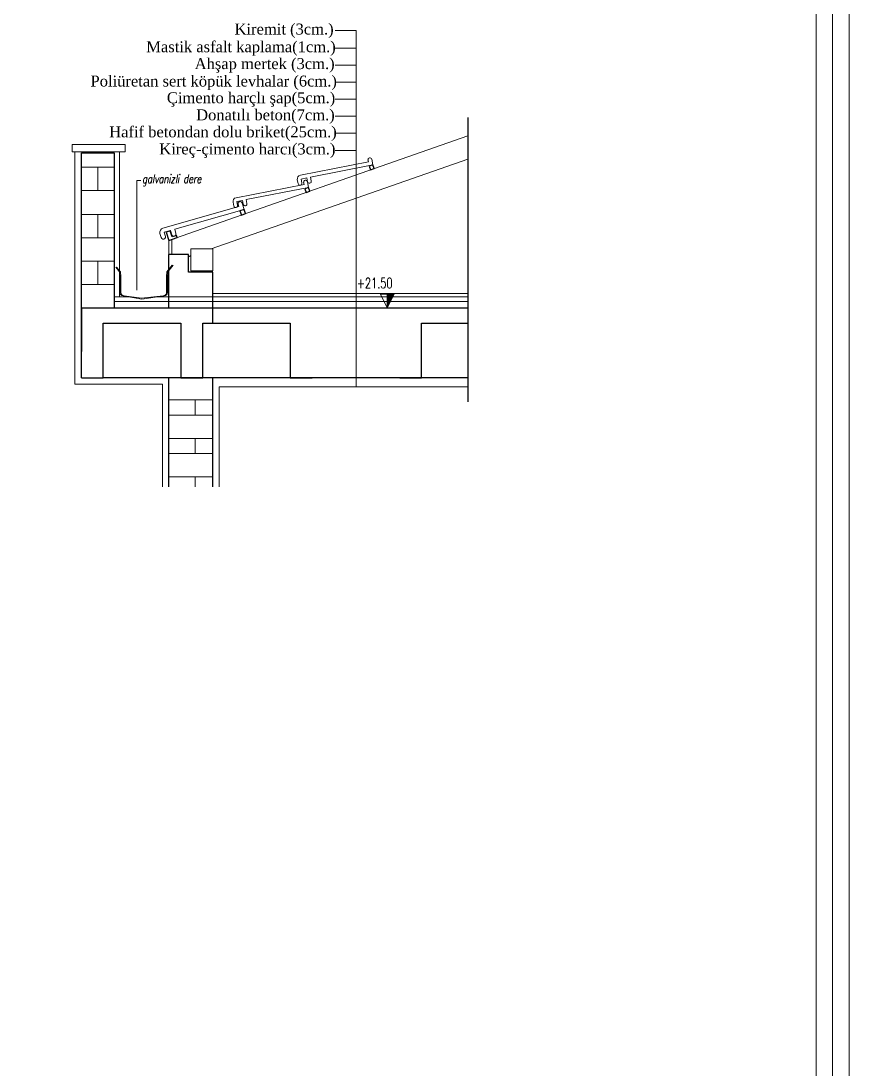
# Model space of a CAD drawing. Header units: millimetres. Extents: x -16104 to 67872, y -88009 to 12107.
# Drawn here: x 67115 to 67872, y -6768 to -5810 of the extents above; entities that cross this region are included whole.
import ezdxf
from ezdxf.enums import TextEntityAlignment as Align

# ---------------------------------------------------------------- set-up
doc = ezdxf.new("R2010")
doc.units = ezdxf.units.MM
doc.layers.get('0').update_dxf_attribs({"color": 241})
for name, color, linetype, lineweight in [('c05', 32, 'Continuous', 13), ('duvar', 123, 'Continuous', 25), ('g-tar', 252, 'Continuous', 18), ('kolon', 1, 'Continuous', 5), ('M-OLCU', 11, 'Continuous', 18), ('M-TEFRIS', 1, 'Continuous', 18), ('merdiven', 4, 'Continuous', 25), ('OLCU', 54, 'Continuous', 13), ('SEMBOL', 21, 'Continuous', 5), ('SIVA', 30, 'Continuous', 5), ('SıVA', 40, 'Continuous', 9)]:
    doc.layers.add(name, color=color, linetype=linetype, lineweight=lineweight)
doc.layers.add('TEFRIS', color=7, linetype='Continuous', lineweight=13, true_color=0x525c7a)
doc.styles.add('ITALICC', font='italicc_.ttf', dxfattribs={"width": 0.7, "height": 10})
doc.styles.add('KOT', font='ROMANS.shx', dxfattribs={"width": 0.7})
doc.styles.add('ÖLÇÜ', font='times.ttf', dxfattribs={"height": 15})

# ---------------------------------------------------------------- blocks, each defined once
blk = doc.blocks.new('kiremit')
at = {"layer": 'TEFRIS'}
for p, q in [((-5.3, 0.97), (29.99, 8.12)), ((32.34, 6.56), (0, 0)), ((29.77, 9.19), (29.99, 8.12)), ((31.75, 9.5), (32.34, 6.56)), ((0.4, -1.96), (0, 0)), ((-6.86, -1.39), (-6.46, -3.35)), ((-1.96, -0.4), (-4.9, -0.99)), ((-4.5, -2.95), (-4.9, -0.99)), ((-1.96, -0.4), (-1.56, -2.36))]:
    blk.add_line(p, q, dxfattribs=at)
for centre, radius, start, end in [((30.77, 9.3), 1, 11.4624, 191.4624), ((-4.9, -0.99), 2, 101.4624, 191.4624), ((-5.48, -3.15), 1, 191.4624, 11.4624), ((-0.58, -2.16), 1, 191.4624, 11.4624)]:
    blk.add_arc(centre, radius, start, end, dxfattribs=at)
blk = doc.blocks.new('*X25')
at = {"color": 0}
for p, q in [((689.511, 500.978), (689.532, 501)), ((689.54, 500.92), (689.621, 501)), ((689.57, 500.861), (689.709, 501)), ((689.599, 500.802), (689.798, 501)), ((689.629, 500.743), (689.886, 501)), ((689.658, 500.684), (689.974, 501)), ((689.688, 500.625), (690, 500.937)), ((689.717, 500.566), (690, 500.849)), ((689.746, 500.507), (690, 500.761)), ((689.776, 500.448), (690, 500.672)), ((689.805, 500.389), (690, 500.584)), ((689.835, 500.33), (690, 500.495)), ((689.864, 500.271), (690, 500.407)), ((689.894, 500.212), (690, 500.319)), ((689.923, 500.153), (690, 500.23)), ((689.953, 500.095), (690, 500.142)), ((689.982, 500.036), (690, 500.053))]:
    blk.add_line(p, q, dxfattribs=at)
blk = doc.blocks.new('KOTBLK07')
for p, q in [((0, 0), (-0.5, 1)), ((-0.5, 1), (0.5, 1)), ((0, 0), (0, 1)), ((0.5, 1), (0, 0)), ((0, 0), (3, 0))]:
    blk.add_line(p, q)
blk.add_blockref('*X25', (-690, -500))
at = {"color": 7, "style": 'KOT'}
blk.add_attdef('TEMIZ', text='', height=1, dxfattribs=at).set_placement((0, 1.218), align=Align.BOTTOM_LEFT)

msp = doc.modelspace()

# ---------------------------------------------------------------- linework, layer by layer
msp.add_line((67522.89, -5897.65), (67522.89, -6157.76))
at = {"layer": 'c05'}
for points in [[(67871.52, -8120.02), (67871.52, -8330.26), (64341.26, -8330.26), (64341.26, -4952.49), (67871.52, -4952.49), (67871.52, -6808.57)], [(67871.52, -8120.02), (67871.52, -8330.26), (64341.26, -8330.26), (64341.26, -4952.49), (67871.52, -4952.49), (67871.52, -6808.57)], [(67856.52, -8120.02), (67856.52, -8315.26), (64356.26, -8315.26), (64356.26, -4967.49), (67856.52, -4967.49), (67856.52, -6808.57)], [(67841.52, -8120.02), (67841.52, -8300.26), (64371.26, -8300.26), (64371.26, -4982.49), (67841.52, -4982.49), (67841.52, -6808.57)]]:
    msp.add_lwpolyline(points, dxfattribs=at)
at = {"layer": 'duvar', "linetype": 'Continuous', "ltscale": 0.1}
for p, q in [((67249.77, -6071.88), (67249.77, -6023.16)), ((67267.78, -6023.16), (67249.77, -6023.16)), ((67267.78, -6039.2), (67267.78, -6023.16)), ((67269.77, -6024.39), (67267.78, -6025.08)), ((67289.77, -6039.2), (67267.78, -6039.2)), ((67289.77, -6085.86), (67289.77, -6039.2)), ((67169.77, -6071.88), (67169.77, -6111.88)), ((67249.77, -6071.88), (67522.89, -6071.88)), ((67189.77, -6085.86), (67260.74, -6085.86)), ((67189.77, -6135.86), (67189.77, -6085.86)), ((67260.74, -6085.86), (67260.74, -6135.86)), ((67280.74, -6135.86), (67280.74, -6085.86)), ((67280.74, -6085.86), (67360.74, -6085.86)), ((67360.74, -6085.86), (67360.74, -6135.86)), ((67480.74, -6135.86), (67480.74, -6085.86)), ((67480.74, -6085.86), (67522.89, -6085.86)), ((67169.77, -6135.86), (67189.77, -6135.86)), ((67189.77, -6135.86), (67189.77, -6135.86)), ((67249.77, -6235.54), (67249.77, -6135.86)), ((67260.74, -6135.86), (67280.74, -6135.86)), ((67289.77, -6235.54), (67289.77, -6135.86)), ((67360.74, -6135.86), (67380.74, -6135.86)), ((67460.74, -6135.86), (67480.74, -6135.86))]:
    msp.add_line(p, q, dxfattribs=at)
for points in [[(67169.77, -5992.38), (67169.77, -5930.12), (67199.77, -5930.12), (67199.77, -5992.38)], [(67169.77, -6071.88), (67169.77, -5992.38)], [(67199.77, -5992.38), (67199.77, -6071.88)], [(67169.77, -6135.86), (67169.77, -6071.86), (67522.89, -6071.86)], [(67522.89, -6135.86), (67189.77, -6135.86)]]:
    msp.add_lwpolyline(points, dxfattribs=at)
at = {"layer": 'g-tar'}
for p, q in [((67169.77, -5943.21), (67199.77, -5943.21)), ((67184.77, -5964.54), (67184.77, -5943.21)), ((67169.77, -5964.54), (67199.77, -5964.54)), ((67169.77, -5986.55), (67199.77, -5986.55)), ((67184.77, -6007.88), (67184.77, -5986.55)), ((67169.77, -6007.88), (67199.77, -6007.88)), ((67169.77, -6029.22), (67199.77, -6029.22)), ((67184.77, -6050.55), (67184.77, -6029.22)), ((67169.77, -6050.55), (67199.77, -6050.55)), ((67249.77, -6155.85), (67289.77, -6155.85)), ((67273.71, -6169.39), (67273.71, -6156.38)), ((67249.77, -6170.03), (67289.77, -6170.03)), ((67249.77, -6191.36), (67289.77, -6191.36)), ((67273.71, -6204.9), (67273.71, -6191.88)), ((67249.77, -6204.9), (67289.77, -6204.9)), ((67249.77, -6226.23), (67289.77, -6226.23)), ((67273.71, -6235.54), (67273.71, -6226.23))]:
    msp.add_line(p, q, dxfattribs=at)
at = {"layer": 'kolon'}
for p, q in [((67401.72, -5818.27), (67420.91, -5818.27)), ((67420.91, -5818.27), (67420.91, -6144.21)), ((67401.72, -5834.37), (67420.91, -5834.37)), ((67401.72, -5849.95), (67420.91, -5849.95)), ((67401.72, -5865.53), (67420.91, -5865.53)), ((67401.72, -5881.11), (67420.91, -5881.11)), ((67401.72, -5896.69), (67420.91, -5896.69)), ((67401.72, -5912.27), (67420.91, -5912.27)), ((67401.72, -5927.85), (67420.91, -5927.85))]:
    msp.add_line(p, q, dxfattribs=at)
at = {"layer": 'kolon', "linetype": 'Continuous', "ltscale": 0.1}
msp.add_lwpolyline([(67269.77, -6017.87), (67289.77, -6017.87), (67289.77, -6037.87), (67269.77, -6037.87)], close=True, dxfattribs=at)
at = {"layer": 'M-OLCU', "linetype": 'Continuous', "ltscale": 0.1}
for p, q in [((67207.97, -6060.76), (67225.06, -6063.93)), ((67208.85, -6060.76), (67224.8, -6062.97)), ((67224.8, -6062.97), (67244.65, -6060.76)), ((67225.06, -6063.93), (67245.53, -6060.76))]:
    msp.add_line(p, q, dxfattribs=at)
msp.add_lwpolyline([(67224.05, -5955.33), (67220.56, -5955.33), (67220.56, -6055.71)], dxfattribs=at)
at = {"layer": 'M-TEFRIS', "linetype": 'Continuous', "ltscale": 0.1}
for p, q in [((67199.77, -6061.81), (67213.63, -6061.81)), ((67199.77, -6066.01), (67522.89, -6066.01)), ((67238.75, -6061.81), (67522.89, -6061.81)), ((67289.77, -6058.6), (67522.89, -6058.6))]:
    msp.add_line(p, q, dxfattribs=at)
at = {"layer": 'merdiven'}
for points in [[(67434.09, -5945.71), (67437.41, -5944.55), (67436.25, -5941.23), (67432.93, -5942.39), (67434.09, -5945.71)], [(67375.3, -5966.26), (67378.62, -5965.1), (67377.46, -5961.77), (67374.13, -5962.94), (67375.3, -5966.26)], [(67316.05, -5986.97), (67319.83, -5985.64), (67318.5, -5981.87), (67314.73, -5983.19), (67316.05, -5986.97)], [(67249.77, -6010.2), (67257.33, -6007.55), (67256.67, -6005.67), (67252.89, -6006.99), (67250.91, -6001.32), (67247.13, -6002.65), (67249.77, -6010.2)]]:
    msp.add_lwpolyline(points, dxfattribs=at)
at = {"layer": 'OLCU', "linetype": 'Continuous', "ltscale": 0.1}
for p, q in [((67249.77, -6010.2), (67522.89, -5914.61)), ((67522.89, -5935.8), (67288.38, -6017.87)), ((67249.77, -6023.16), (67249.77, -6010.2)), ((67252.42, -6022.98), (67252.42, -6010.01))]:
    msp.add_line(p, q, dxfattribs=at)
at = {"layer": 'SIVA', "linetype": 'Continuous', "ltscale": 0.1}
msp.add_lwpolyline([(67209.85, -5929.08), (67209.85, -5922.51), (67161.37, -5922.51), (67161.37, -5929.08)], close=True, dxfattribs=at)
for points in [[(67204.53, -5929.21), (67204.53, -5992.38)], [(67204.53, -5992.38), (67204.53, -6061.81)]]:
    msp.add_lwpolyline(points, dxfattribs=at)
at = {"layer": 'SıVA', "linetype": 'Continuous', "ltscale": 0.1}
for points in [[(67163.77, -5929.08), (67163.77, -5992.38)], [(67163.77, -5992.38), (67163.77, -6141.77), (67205.77, -6141.77), (67205.77, -6141.77), (67243.77, -6141.77), (67243.77, -6235.54)], [(67522.89, -6144.21), (67295.77, -6144.21), (67295.77, -6197.88), (67295.77, -6197.88), (67295.77, -6235.54)]]:
    msp.add_lwpolyline(points, dxfattribs=at)
at = {"layer": 'TEFRIS'}
for p, q in [((67204.63, -6039), (67201.11, -6034.56)), ((67205.51, -6039), (67201.99, -6034.56)), ((67247.98, -6039), (67252.64, -6032.86)), ((67248.86, -6039), (67253.52, -6032.86)), ((67204.97, -6043.34), (67204.63, -6039)), ((67204.97, -6051.16), (67204.97, -6043.34)), ((67205.85, -6043.34), (67205.51, -6039)), ((67205.85, -6051.16), (67205.85, -6043.34)), ((67247.64, -6043.34), (67247.98, -6039)), ((67247.65, -6051.16), (67247.64, -6043.34)), ((67247.65, -6051.16), (67247.64, -6043.34)), ((67248.52, -6043.34), (67248.86, -6039)), ((67248.53, -6051.16), (67248.52, -6043.34)), ((67204.97, -6057.76), (67204.96, -6050.91)), ((67205.85, -6057.76), (67205.84, -6050.91)), ((67247.65, -6057.76), (67247.65, -6050.91)), ((67248.53, -6057.76), (67248.53, -6050.91))]:
    msp.add_line(p, q, dxfattribs=at)
for centre, start, end in [((67207.97, -6057.76), 180.1199, 270), ((67208.85, -6057.76), 180.1199, 270), ((67244.65, -6057.76), 270, 359.8801), ((67245.53, -6057.76), 270, 359.8801)]:
    msp.add_arc(centre, 3, start, end, dxfattribs=at)

# ---------------------------------------------------------------- block references
at = {"layer": 'merdiven'}
for p, xscale, yscale, zscale, rotation in [((67379.25, -5952.38), 1.760000000003913, 1.760000000003913, 1.760000000003913, 359.6329663567402), ((67320.45, -5972.92), 1.760000000003913, 1.760000000003913, 1.760000000003913, 359.6329663567402), ((67255.04, -5999.99), 2.000000000009531, 2.000000000009531, 2.000000000009531, 4.475413709335592)]:
    msp.add_blockref('kiremit', p, dxfattribs=dict(at, xscale=xscale, yscale=yscale, zscale=zscale, rotation=rotation))
at = {"layer": 'SEMBOL'}
ref = msp.add_blockref('KOTBLK07', (67449.42, -6071.86), dxfattribs=dict(at, xscale=-12.48000000001048, yscale=12.4800000000032, zscale=12.48))
ref.add_attrib('TEMIZ', '+21.50', dxfattribs={"color": 54, "height": 9.36, "style": 'KOT', "width": 0.7}).set_placement((67421.65, -6056.66), align=Align.BOTTOM_LEFT)

# ---------------------------------------------------------------- texts
at = {"layer": 'kolon', "ltscale": 0.8, "style": 'ÖLÇÜ'}
for s, p in [('Kiremit (3cm.)', (67309.77, -5821.92)), ('Mastik asfalt kaplama(1cm.)', (67229.06, -5838.09)), ('Ahşap mertek (3cm.)', (67273.33, -5853.54)), ('Poliüretan sert köpük levhalar (6cm.)', (67178.1, -5869.47)), ('Çimento harçlı şap(5cm.)', (67247.88, -5884.72)), ('Donatılı beton(7cm.)', (67274.66, -5900.33)), ('Hafif betondan dolu briket(25cm.)', (67195.17, -5915.91)), ('Kireç-çimento harcı(3cm.)', (67240.98, -5931.54))]:
    msp.add_text(s, height=10, dxfattribs=at).set_placement(p)
at = {"layer": 'M-OLCU', "linetype": 'Continuous', "ltscale": 0.1, "style": 'ITALICC', "width": 0.7}
msp.add_text('galvanizli dere', height=8, dxfattribs=at).set_placement((67225.31, -5957.87))

doc.saveas('drawing.dxf')
